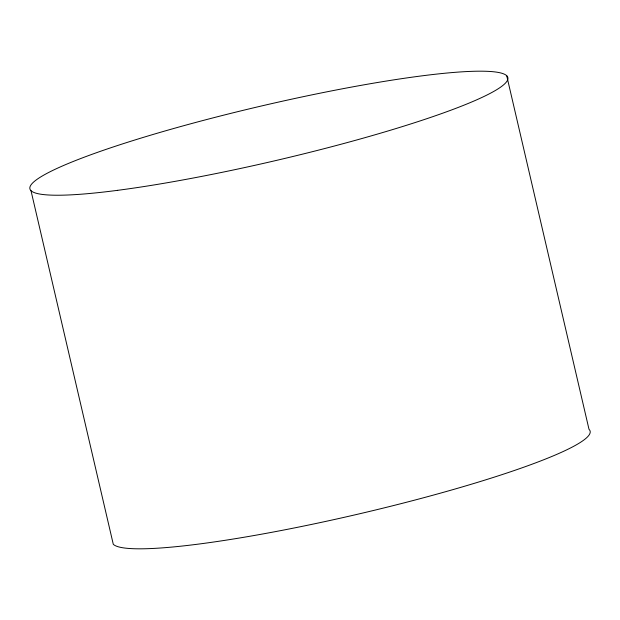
<?xml version="1.0" encoding="UTF-8"?>
<svg xmlns="http://www.w3.org/2000/svg" width="620" height="620" viewBox="0 0 620 620"><rect width="100%" height="100%" fill="white"/><g stroke="black" fill="none" stroke-linecap="round" stroke-linejoin="round"><path stroke-width="0.93" d="M506.718 75.718L589 429.296A245.373 28.202 -13.1 0 1 375.178 510.074A245.373 28.202 -13.1 0 1 113.282 544.283L31 190.704M117.66 190.325A245.373 28.202 -13.1 0 0 504.835 83.708A245.373 28.202 -13.1 0 0 184.078 125.604A245.373 28.202 -13.1 0 0 117.66 190.325"/></g></svg>
